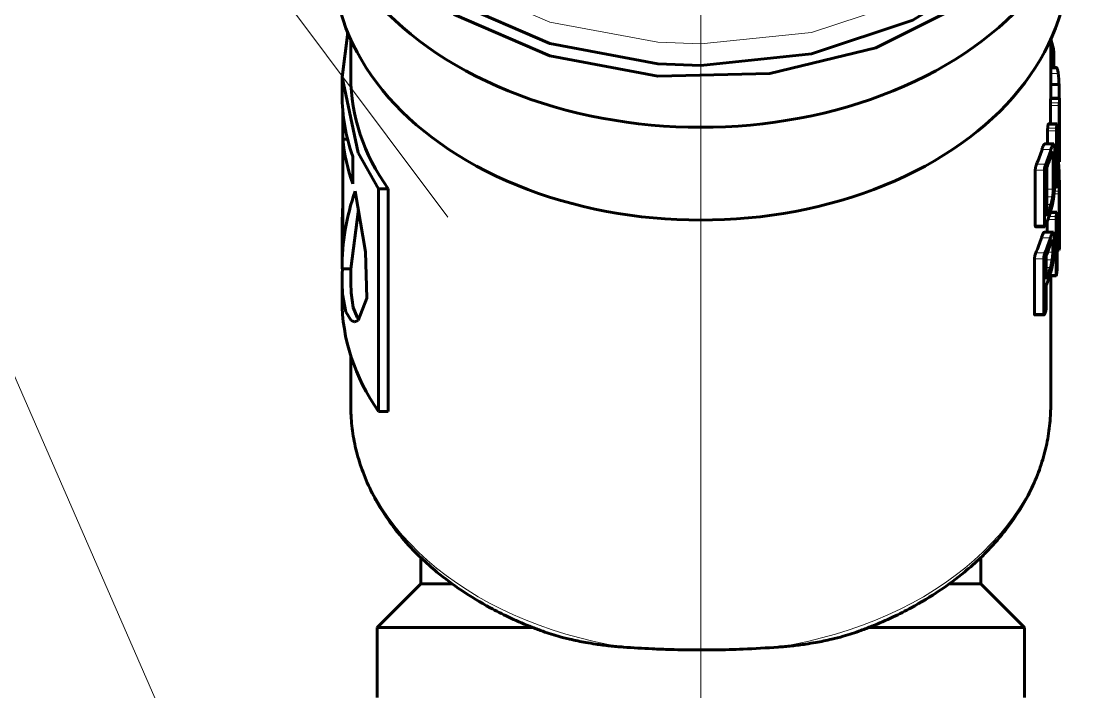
# Model space of a CAD drawing. Header units: millimetres. Extents: x -718 to 68664, y -49984 to -979.
# Drawn here: x 12881 to 13490, y -24046 to -23663 of the extents above; entities that cross this region are included whole.
import ezdxf

# ---------------------------------------------------------------- set-up
doc = ezdxf.new("R2010")
doc.units = ezdxf.units.MM
doc.linetypes.add('K5LT_BASIC', pattern=[0])
doc.linetypes.add('K5LT_THIN', pattern=[0])
doc.layers.add('Text', color=7, linetype='Continuous', lineweight=15)
doc.layers.add('ХВС (В1)_20', color=5, linetype='Continuous', lineweight=25)
doc.layers.add('Системный слой (1)', color=7, linetype='Continuous', true_color=0xc26c6c6c)

# ---------------------------------------------------------------- blocks, each defined once
blk = doc.blocks.new('U657')
at = {"layer": 'Системный слой (1)', "color": 150, "linetype": 'K5LT_BASIC', "lineweight": 60, "true_color": 0x0080ff}
for p, q in [((780.031, 160.318), (775.555, 159.388)), ((775.555, 159.388), (771.457, 156.675)), ((771.457, 156.675), (768.084, 152.409)), ((768.084, 152.409), (765.722, 146.95)), ((765.722, 146.95), (764.571, 140.762)), ((764.571, 140.762), (764.475, 138.318)), ((764.475, 138.318), (765.133, 131.987)), ((765.133, 131.987), (767.052, 126.192)), ((767.052, 126.192), (770.068, 121.423)), ((770.068, 121.423), (773.928, 118.083)), ((773.928, 118.083), (778.304, 116.455)), ((778.304, 116.455), (780.031, 116.318))]:
    blk.add_line(p, q, dxfattribs=at)
blk = doc.blocks.new('U662')
at = {"layer": 'Системный слой (1)', "color": 7, "linetype": 'K5LT_THIN', "lineweight": 18}
for p, q in [((781.263, 160.318), (776.786, 159.388)), ((776.786, 159.388), (772.688, 156.675)), ((772.688, 156.675), (769.316, 152.409)), ((769.316, 152.409), (766.954, 146.95)), ((766.954, 146.95), (765.803, 140.762)), ((765.803, 140.762), (765.706, 138.318)), ((765.706, 138.318), (766.364, 131.987)), ((766.364, 131.987), (768.283, 126.192)), ((768.283, 126.192), (771.299, 121.423)), ((771.299, 121.423), (775.159, 118.083)), ((775.159, 118.083), (779.535, 116.455)), ((779.535, 116.455), (781.263, 116.318))]:
    blk.add_line(p, q, dxfattribs=at)
blk = doc.blocks.new('U720')
at = {"layer": 'Системный слой (1)', "color": 150, "linetype": 'K5LT_BASIC', "lineweight": 60, "true_color": 0x0080ff}
for p, q in [((745.03, 158.318), (747.882, 158.318)), ((763.796, 158.318), (765.958, 158.318))]:
    blk.add_line(p, q, dxfattribs=at)
blk = doc.blocks.new('U721')
at = {"layer": 'Системный слой (1)', "color": 150, "linetype": 'K5LT_BASIC', "lineweight": 60, "true_color": 0x0080ff}
for p, q in [((745.03, 118.318), (752.456, 118.318)), ((762.596, 118.318), (765.958, 118.318))]:
    blk.add_line(p, q, dxfattribs=at)
blk = doc.blocks.new('U725')
at = {"layer": 'Системный слой (1)', "color": 150, "linetype": 'K5LT_BASIC', "lineweight": 60, "true_color": 0x0080ff}
for p, q in [((734.858, 154.318), (734.858, 152.532)), ((734.858, 124.104), (734.858, 122.318))]:
    blk.add_line(p, q, dxfattribs=at)
blk = doc.blocks.new('U726')
at = {"layer": 'Системный слой (1)', "color": 150, "linetype": 'K5LT_BASIC', "lineweight": 60, "true_color": 0x0080ff}
for p, q in [((779.324, 160.318), (774.848, 159.388)), ((779.678, 160.313), (779.324, 160.318)), ((774.848, 159.388), (770.75, 156.675)), ((770.75, 156.675), (767.377, 152.409)), ((767.377, 152.409), (765.015, 146.95)), ((765.015, 146.95), (763.864, 140.762)), ((763.864, 140.762), (764.021, 134.367)), ((764.021, 134.367), (765.472, 128.306)), ((765.472, 128.306), (768.096, 123.092)), ((768.096, 123.092), (771.669, 119.167)), ((771.669, 119.167), (775.89, 116.861)), ((775.89, 116.861), (779.324, 116.318)), ((779.324, 116.318), (779.678, 116.324))]:
    blk.add_line(p, q, dxfattribs=at)
blk = doc.blocks.new('U727')
at = {"layer": 'Системный слой (1)', "color": 150, "linetype": 'K5LT_BASIC', "lineweight": 60, "true_color": 0x0080ff}
for p, q in [((762.85, 117.829), (762.596, 117.826)), ((763.118, 117.835), (762.85, 117.829)), ((763.39, 117.844), (763.118, 117.835))]:
    blk.add_line(p, q, dxfattribs=at)
blk = doc.blocks.new('U728')
at = {"layer": 'Системный слой (1)', "color": 150, "linetype": 'K5LT_BASIC', "lineweight": 60, "true_color": 0x0080ff}
for p, q in [((759.675, 118.092), (759.85, 118.097)), ((759.85, 118.097), (759.958, 118.116)), ((759.958, 118.116), (759.992, 118.147)), ((759.992, 118.147), (759.992, 118.148))]:
    blk.add_line(p, q, dxfattribs=at)
blk = doc.blocks.new('U729')
at = {"layer": 'Системный слой (1)', "color": 150, "linetype": 'K5LT_BASIC', "lineweight": 60, "true_color": 0x0080ff}
for p, q in [((756.016, 117.955), (756.047, 117.958)), ((756.047, 117.958), (756.073, 117.961)), ((756.073, 117.961), (756.085, 117.965)), ((756.083, 117.967), (756.08, 117.968)), ((756.084, 117.966), (756.083, 117.967)), ((756.085, 117.965), (756.084, 117.966))]:
    blk.add_line(p, q, dxfattribs=at)
blk = doc.blocks.new('U730')
at = {"layer": 'Системный слой (1)', "color": 150, "linetype": 'K5LT_BASIC', "lineweight": 60, "true_color": 0x0080ff}
for p, q in [((757.473, 117.821), (757.51, 117.821)), ((757.51, 117.821), (757.535, 117.821)), ((757.535, 117.821), (757.544, 117.821)), ((757.544, 117.821), (757.542, 117.822))]:
    blk.add_line(p, q, dxfattribs=at)
blk = doc.blocks.new('U731')
at = {"layer": 'Системный слой (1)', "color": 150, "linetype": 'K5LT_BASIC', "lineweight": 60, "true_color": 0x0080ff}
for p, q in [((759.333, 118.178), (759.431, 118.181)), ((759.431, 118.181), (759.491, 118.193)), ((759.491, 118.193), (759.509, 118.213)), ((759.509, 118.213), (759.509, 118.213))]:
    blk.add_line(p, q, dxfattribs=at)
blk = doc.blocks.new('U732')
at = {"layer": 'Системный слой (1)', "color": 150, "linetype": 'K5LT_BASIC', "lineweight": 60, "true_color": 0x0080ff}
for p, q in [((750.224, 118.71), (750.215, 118.699)), ((750.251, 118.717), (750.224, 118.71)), ((750.292, 118.719), (750.251, 118.717))]:
    blk.add_line(p, q, dxfattribs=at)
blk.add_arc((750.228, 118.699), 0.0139, 181.42736, 206.19226, dxfattribs=at)
blk = doc.blocks.new('U733')
at = {"layer": 'Системный слой (1)', "color": 150, "linetype": 'K5LT_BASIC', "lineweight": 60, "true_color": 0x0080ff}
for p, q in [((755.267, 118.672), (755.255, 118.661)), ((755.255, 118.661), (755.267, 118.645)), ((755.298, 118.677), (755.267, 118.672)), ((755.267, 118.645), (755.299, 118.626)), ((755.341, 118.679), (755.298, 118.677)), ((755.299, 118.626), (755.341, 118.608))]:
    blk.add_line(p, q, dxfattribs=at)
blk = doc.blocks.new('U734')
at = {"layer": 'Системный слой (1)', "color": 150, "linetype": 'K5LT_BASIC', "lineweight": 60, "true_color": 0x0080ff}
for p, q in [((757.518, 117.993), (757.509, 117.989)), ((757.509, 117.989), (757.509, 117.988)), ((757.509, 117.988), (757.509, 117.987)), ((757.509, 117.987), (757.51, 117.986)), ((757.545, 117.996), (757.518, 117.993)), ((757.586, 117.997), (757.545, 117.996))]:
    blk.add_line(p, q, dxfattribs=at)
blk = doc.blocks.new('U735')
at = {"layer": 'Системный слой (1)', "color": 150, "linetype": 'K5LT_BASIC', "lineweight": 60, "true_color": 0x0080ff}
for p, q in [((754.871, 118.127), (754.914, 118.137)), ((754.914, 118.137), (754.94, 118.151)), ((754.94, 118.151), (754.949, 118.167)), ((754.949, 118.167), (754.948, 118.171))]:
    blk.add_line(p, q, dxfattribs=at)
blk = doc.blocks.new('U736')
at = {"layer": 'Системный слой (1)', "color": 150, "linetype": 'K5LT_BASIC', "lineweight": 60, "true_color": 0x0080ff}
for p, q in [((757.798, 117.825), (757.544, 117.823)), ((758.066, 117.83), (757.798, 117.825)), ((758.337, 117.838), (758.066, 117.83))]:
    blk.add_line(p, q, dxfattribs=at)
blk = doc.blocks.new('U737')
at = {"layer": 'Системный слой (1)', "color": 150, "linetype": 'K5LT_BASIC', "lineweight": 60, "true_color": 0x0080ff}
for p, q in [((762.525, 117.819), (762.562, 117.819)), ((762.562, 117.819), (762.587, 117.819)), ((762.587, 117.819), (762.596, 117.82)), ((762.596, 117.82), (762.595, 117.82))]:
    blk.add_line(p, q, dxfattribs=at)
blk = doc.blocks.new('U738')
at = {"layer": 'Системный слой (1)', "color": 150, "linetype": 'K5LT_BASIC', "lineweight": 60, "true_color": 0x0080ff}
for p, q in [((764.361, 118.01), (764.358, 118.003)), ((764.351, 117.996), (764.339, 117.989)), ((764.358, 118.003), (764.351, 117.996))]:
    blk.add_line(p, q, dxfattribs=at)
blk = doc.blocks.new('U739')
at = {"layer": 'Системный слой (1)', "color": 150, "linetype": 'K5LT_BASIC', "lineweight": 60, "true_color": 0x0080ff}
for p, q in [((752.466, 118.011), (752.456, 118.006)), ((752.493, 118.014), (752.466, 118.011)), ((752.534, 118.015), (752.493, 118.014)), ((752.456, 118.006), (752.457, 118.005)), ((752.457, 118.005), (752.457, 118.004)), ((752.457, 118.004), (752.458, 118.003))]:
    blk.add_line(p, q, dxfattribs=at)
blk = doc.blocks.new('U740')
at = {"layer": 'Системный слой (1)', "color": 150, "linetype": 'K5LT_BASIC', "lineweight": 60, "true_color": 0x0080ff}
for p, q in [((761.068, 117.94), (761.1, 117.943)), ((761.1, 117.943), (761.125, 117.945)), ((761.125, 117.945), (761.137, 117.95)), ((761.135, 117.951), (761.132, 117.953)), ((761.137, 117.95), (761.135, 117.951)), ((761.137, 117.95), (761.137, 117.95))]:
    blk.add_line(p, q, dxfattribs=at)
blk = doc.blocks.new('U741')
at = {"layer": 'Системный слой (1)', "color": 150, "linetype": 'K5LT_BASIC', "lineweight": 60, "true_color": 0x0080ff}
for p, q in [((751.064, 158.818), (752.055, 158.818)), ((752.851, 158.818), (755.568, 158.818)), ((762.806, 158.818), (763.796, 158.818))]:
    blk.add_line(p, q, dxfattribs=at)
blk = doc.blocks.new('U742')
at = {"layer": 'Системный слой (1)', "color": 150, "linetype": 'K5LT_BASIC', "lineweight": 60, "true_color": 0x0080ff}
for p, q in [((750.643, 158.177), (750.095, 157.959)), ((751.472, 158.299), (750.643, 158.177)), ((752.055, 158.318), (751.472, 158.299)), ((750.095, 157.959), (749.949, 157.843))]:
    blk.add_line(p, q, dxfattribs=at)
blk = doc.blocks.new('U743')
at = {"layer": 'Системный слой (1)', "color": 150, "linetype": 'K5LT_BASIC', "lineweight": 60, "true_color": 0x0080ff}
for p, q in [((755.568, 158.818), (754.576, 158.77)), ((756.56, 158.77), (755.568, 158.818))]:
    blk.add_line(p, q, dxfattribs=at)
blk = doc.blocks.new('U744')
at = {"layer": 'Системный слой (1)', "color": 150, "linetype": 'K5LT_BASIC', "lineweight": 60, "true_color": 0x0080ff}
for p, q in [((763.796, 158.818), (759.479, 157.888)), ((766.365, 158.494), (763.796, 158.818)), ((759.479, 157.888), (757.43, 156.736))]:
    blk.add_line(p, q, dxfattribs=at)
blk = doc.blocks.new('U745')
at = {"layer": 'Системный слой (1)', "color": 150, "linetype": 'K5LT_BASIC', "lineweight": 60, "true_color": 0x0080ff}
for p, q in [((751.396, 158.794), (750.402, 158.609)), ((752.055, 158.818), (751.396, 158.794)), ((752.31, 158.815), (752.055, 158.818)), ((752.575, 158.806), (752.31, 158.815)), ((752.851, 158.791), (752.575, 158.806)), ((749.892, 158.288), (749.828, 158.101)), ((750.402, 158.609), (749.892, 158.288)), ((749.828, 158.101), (749.903, 157.897)), ((749.903, 157.897), (751.175, 157.406)), ((753.814, 157.48), (757.284, 158.073)), ((751.175, 157.406), (753.814, 157.48))]:
    blk.add_line(p, q, dxfattribs=at)

msp = doc.modelspace()

# ---------------------------------------------------------------- linework, layer by layer
at = {"layer": 'Text'}
msp.add_line((13269.59, -22177.69), (13269.59, -25764.92), dxfattribs=at)
for points in [[(13125.12, -23774.83), (12639, -23126.01)], [(13125.34, -24433.89), (12751.49, -23577.21)]]:
    msp.add_lwpolyline(points, dxfattribs=at)
at = {"layer": 'ХВС (В1)_20', "lineweight": 60}
for p, q in [((13470.86, -23677.36), (13469.65, -23673.25)), ((13471.31, -23689.35), (13471.31, -23680.77)), ((13469.59, -23689.35), (13472.67, -23689.35)), ((13469.59, -23689.57), (13472.98, -23689.57)), ((13469.59, -23699.06), (13474.33, -23699.06)), ((13469.57, -23707), (13469.57, -23707.01)), ((13469.57, -23707), (13474.57, -23707)), ((13474.58, -23739.14), (13474.58, -23707.71)), ((13065.07, -23730.42), (13065.07, -23714.82)), ((13469.48, -23721.59), (13469.48, -23711.13)), ((13474.48, -23736.57), (13474.48, -23711.13)), ((13468.24, -23721.59), (13473.27, -23721.59)), ((13467.75, -23733.04), (13467.75, -23725.67)), ((13472.8, -23757.1), (13472.8, -23725.67)), ((13473.38, -23753.67), (13473.38, -23728.23)), ((13065.07, -23787.2), (13065.07, -23730.42)), ((13067.79, -23730.42), (13065.07, -23730.42)), ((13466.22, -23733.04), (13466.2, -23733.04)), ((13466.22, -23733.04), (13471.3, -23733.04)), ((13070.78, -23755.86), (13070.78, -23740.27)), ((13470.64, -23737.87), (13470.64, -23737.87)), ((13470.99, -23758.97), (13470.99, -23739.63)), ((13471.85, -23755.54), (13471.85, -23736.2)), ((13467.37, -23774.43), (13467.37, -23746.41)), ((13473.38, -23743.16), (13474.49, -23743.16)), ((13473.38, -23743.25), (13474.52, -23743.25)), ((13473.98, -23743.25), (13474, -23743.45)), ((13460.76, -23779.55), (13460.76, -23748.12)), ((13465.98, -23779.55), (13465.98, -23748.12)), ((13473.38, -23749.58), (13474.39, -23749.58)), ((13085.41, -23885.97), (13085.41, -23758.66)), ((13090.99, -23758.66), (13085.41, -23758.66)), ((13090.99, -23885.97), (13090.99, -23758.66)), ((13471.79, -23757.87), (13472.88, -23757.87)), ((13473.01, -23757.52), (13474.55, -23757.52)), ((13474.56, -23789.66), (13474.56, -23758.23)), ((13474.44, -23787.09), (13474.44, -23761.65)), ((13069.59, -23804.44), (13074.02, -23770.53)), ((13467.57, -23783.47), (13467.57, -23777.31)), ((13469.4, -23772.11), (13473.12, -23772.11)), ((13469.43, -23772.11), (13469.43, -23772)), ((13472.62, -23807.62), (13472.62, -23776.19)), ((13460.94, -23780.41), (13466.16, -23780.41)), ((13466.01, -23783.47), (13465.97, -23783.47)), ((13465.97, -23783.47), (13471.06, -23783.47)), ((13466.01, -23783.47), (13471.1, -23783.47)), ((13473.23, -23804.2), (13473.23, -23778.76)), ((13470.37, -23788.39), (13470.37, -23788.39)), ((13471.63, -23791.57), (13471.63, -23785.94)), ((13470.74, -23795), (13470.74, -23790.13)), ((13473.23, -23793.68), (13474.45, -23793.68)), ((13473.23, -23793.78), (13474.48, -23793.78)), ((13460.35, -23830.04), (13460.35, -23798.65)), ((13465.58, -23830.04), (13465.58, -23798.65)), ((13467, -23810.42), (13467, -23796.93)), ((13069.59, -23804.44), (13064.59, -23804.44)), ((13069.59, -23812.41), (13069.59, -23804.44)), ((13467, -23826.62), (13467, -23813.83)), ((13468.99, -23808.39), (13472.71, -23808.39)), ((13460.55, -23830.81), (13465.78, -23830.81)), ((13090.99, -23885.97), (13085.41, -23885.97)), ((13109.59, -23984.38), (13109.59, -23969.46)), ((13429.59, -23984.38), (13429.59, -23969.46)), ((13109.59, -23984.38), (13084.59, -24009.38)), ((13429.59, -23984.38), (13454.59, -24009.38)), ((13084.59, -24009.38), (13084.59, -24049.38)), ((13084.59, -24009.38), (13173.58, -24009.38)), ((13365.59, -24009.38), (13454.59, -24009.38)), ((13454.59, -24009.38), (13454.59, -24049.38))]:
    msp.add_line(p, q, dxfattribs=at)
at = {"layer": 'ХВС (В1)_20', "lineweight": 18}
for p, q in [((13469.59, -23677.36), (13470.86, -23677.36)), ((13469.59, -23680.77), (13471.31, -23680.77)), ((13469.59, -23692.92), (13473.89, -23692.92)), ((13469.5, -23709.5), (13474.5, -23709.5)), ((13469.54, -23707.72), (13474.55, -23707.72)), ((13469.57, -23707.01), (13474.57, -23707.01)), ((13469.48, -23711.13), (13474.48, -23711.13)), ((13468.07, -23722.26), (13473.1, -23722.26)), ((13468.21, -23721.63), (13473.24, -23721.63)), ((13467.75, -23725.67), (13472.8, -23725.67)), ((13467.85, -23724.04), (13472.89, -23724.04)), ((13466.2, -23733.04), (13471.29, -23733.04)), ((13464.6, -23736.25), (13469.73, -23736.25)), ((13469.73, -23739.63), (13470.99, -23739.63)), ((13461.49, -23744.71), (13466.69, -23744.71)), ((13473.38, -23743.45), (13474, -23743.45)), ((13460.76, -23748.12), (13465.98, -23748.12)), ((13467.37, -23758.97), (13470.99, -23758.97)), ((13471.77, -23758.25), (13474.52, -23758.25)), ((13471.82, -23757.1), (13472.8, -23757.1)), ((13473.01, -23757.53), (13474.55, -23757.53)), ((13467.37, -23763.39), (13470.63, -23763.39)), ((13471.49, -23761.65), (13474.44, -23761.65)), ((13471.64, -23760.02), (13474.46, -23760.02)), ((13467.37, -23767.68), (13469.73, -23767.68)), ((13467.99, -23776.19), (13472.62, -23776.19)), ((13468.57, -23774.56), (13472.71, -23774.56)), ((13469.18, -23772.78), (13472.94, -23772.78)), ((13469.38, -23772.16), (13473.09, -23772.16)), ((13460.76, -23779.55), (13465.98, -23779.55)), ((13464.3, -23786.75), (13469.44, -23786.75)), ((13470.37, -23788.39), (13470.37, -23788.39)), ((13461.09, -23795.23), (13466.31, -23795.23)), ((13467.75, -23795), (13470.74, -23795)), ((13469.44, -23790.13), (13470.74, -23790.13)), ((13460.35, -23798.65), (13465.58, -23798.65)), ((13467, -23799.37), (13470.37, -23799.37)), ((13467, -23803.67), (13469.43, -23803.67)), ((13469.25, -23807.62), (13472.62, -23807.62)), ((13460.35, -23830.04), (13465.58, -23830.04))]:
    msp.add_line(p, q, dxfattribs=at)
at = {"layer": 'ХВС (В1)_20', "lineweight": 60}
for centre, major_axis, ratio, start_param, end_param in [((13269.59, -23568), (-220, 0), 0.707107, 0, 3.141593), ((13269.59, -23628.1), (-210, 0), 0.707107, 0, 3.141593), ((13269.59, -23695), (-200, 0), 0.707107, 0, 0.466903), ((13269.59, -23704.9), (-205, 0), 0.707107, 0, 0.246457), ((13269.59, -23742.38), (-205, 0), 0.900046, 3.17309, 3.250764), ((13269.59, -23748.94), (-205, 0), 0.933996, 3.171815, 3.249961), ((13269.59, -23720.5), (-205, 0), 0.707107, 0.068483, 0.246457), ((13269.59, -23704.87), (200, 0), 0.707107, -0.285564, -0.223719), ((13269.59, -23704.87), (205, 0), 0.707107, -0.278411, -0.218173), ((13269.59, -23708.28), (205, 0), 0.707107, -0.266166, -0.218165), ((13269.59, -23743.81), (-205, 0), 0.105763, 3.16735, 3.171815), ((13269.59, -23740.41), (205, 0), 0.537547, -0.025757, -0.020273), ((13269.59, -23804.44), (-205, 0), 0.809289, 6.012699, 6.283185), ((13269.59, -23739.71), (205, 0), 0.707107, -0.278411, -0.218173), ((13269.59, -23736.31), (205, 0), 0.707107, -0.266166, -0.218165), ((13269.59, -23794.09), (-205, 0), 0.900046, 3.179547, 3.257259), ((13269.59, -23800.7), (-205, 0), 0.933996, 3.178271, 3.256455), ((13269.59, -23754.46), (200, 0), 0.707107, -0.292439, -0.230306), ((13269.59, -23754.46), (205, 0), 0.707107, -0.285104, -0.224591), ((13269.59, -23847.56), (0, 366.35), 0.559575, -1.399857, -1.397121), ((13269.59, -23917.89), (0, 779.79), 0.262891, -1.400774, -1.399857), ((13269.59, -23757.87), (205, 0), 0.707107, -0.272861, -0.224779), ((13269.59, -23794.47), (-205, 0), 0.105763, 3.173806, 3.178271), ((13269.59, -23790.23), (205, 0), 0.537547, -0.032213, -0.026728), ((13269.59, -23771.36), (205, 0), 0.707107, -0.272861, -0.224779), ((13269.59, -23774.76), (205, 0), 0.707107, -0.272861, -0.224802), ((13269.59, -23822.31), (-205, 0), 0.707107, 0, 0.454646)]:
    msp.add_ellipse(centre, major_axis=major_axis, ratio=ratio, start_param=start_param, end_param=end_param, dxfattribs=at)
at = {"layer": 'ХВС (В1)_20', "lineweight": 18}
for major_axis, start_param, end_param in [((-200, 0), 0, 1.348049), ((200, 0), 4.935137, 6.283185)]:
    msp.add_ellipse((13269.59, -23882.66), major_axis=major_axis, ratio=0.707107, start_param=start_param, end_param=end_param, dxfattribs=at)
at = {"layer": 'ХВС (В1)_20', "lineweight": 60}
for points, knots in [([(13470.86, -23677.36), (13470.91, -23677.55), (13471, -23677.89), (13471.09, -23678.37), (13471.16, -23678.74), (13471.2, -23679.08), (13471.24, -23679.4), (13471.27, -23679.68), (13471.29, -23679.94), (13471.31, -23680.32), (13471.31, -23680.59), (13471.31, -23680.77)], [0, 0, 0, 0, 2.543696, 4.054479, 5.009695, 6.092528, 7.153958, 7.937966, 8.814073, 9.704177, 12, 12, 12, 12]), ([(13472.98, -23689.57), (13473.01, -23689.57), (13473.13, -23689.61), (13473.31, -23689.89), (13473.49, -23690.49), (13473.64, -23691.14), (13473.77, -23691.96), (13473.86, -23692.63), (13473.89, -23692.92)], [0, 0, 0, 0, 1.064452, 3.750026, 4.989202, 6.252938, 7.887654, 9, 9, 9, 9]), ([(13473.89, -23692.92), (13473.92, -23693.13), (13473.96, -23693.53), (13474.03, -23694.27), (13474.1, -23695.06), (13474.2, -23696.36), (13474.27, -23697.67), (13474.32, -23698.75), (13474.33, -23699.06)], [0, 0, 0, 0, 1.102826, 2.116591, 3.676838, 4.773256, 7.796527, 9, 9, 9, 9]), ([(13469.5, -23709.5), (13469.5, -23709.64), (13469.5, -23709.85), (13469.49, -23710.15), (13469.48, -23710.59), (13469.48, -23710.92), (13469.48, -23711.13)], [0, 0, 0, 0, 1.645394, 2.474411, 3.595864, 7, 7, 7, 7]), ([(13469.54, -23707.72), (13469.54, -23707.81), (13469.54, -23707.98), (13469.53, -23708.27), (13469.52, -23708.56), (13469.51, -23708.98), (13469.51, -23709.29), (13469.5, -23709.5)], [0, 0, 0, 0, 1.568169, 2.751651, 4.144738, 5.451486, 8, 8, 8, 8]), ([(13469.57, -23707.01), (13469.57, -23707.03), (13469.57, -23707.09), (13469.56, -23707.22), (13469.55, -23707.39), (13469.55, -23707.57), (13469.54, -23707.72)], [0, 0, 0, 0, 2.391246, 3.48986, 4.458949, 7, 7, 7, 7]), ([(13474.5, -23709.5), (13474.5, -23709.64), (13474.5, -23709.85), (13474.49, -23710.15), (13474.49, -23710.59), (13474.48, -23710.92), (13474.48, -23711.13)], [0, 0, 0, 0, 1.64535, 2.474343, 3.595792, 7, 7, 7, 7]), ([(13474.55, -23707.72), (13474.54, -23707.8), (13474.54, -23708.01), (13474.53, -23708.33), (13474.52, -23708.67), (13474.51, -23709.05), (13474.51, -23709.33), (13474.5, -23709.5)], [0, 0, 0, 0, 1.425278, 3.307039, 4.630418, 5.84582, 8, 8, 8, 8]), ([(13474.57, -23707.01), (13474.57, -23707.03), (13474.57, -23707.08), (13474.56, -23707.21), (13474.56, -23707.38), (13474.55, -23707.56), (13474.55, -23707.72)], [0, 0, 0, 0, 2.348558, 3.404516, 4.330799, 7, 7, 7, 7]), ([(13468.07, -23722.26), (13468.05, -23722.35), (13468.02, -23722.57), (13467.96, -23722.98), (13467.9, -23723.48), (13467.86, -23723.86), (13467.85, -23724.04)], [0, 0, 0, 0, 1.420944, 3.024451, 5.065312, 7, 7, 7, 7]), ([(13468.21, -23721.63), (13468.18, -23721.73), (13468.13, -23721.91), (13468.08, -23722.17), (13468.07, -23722.26)], [0, 0, 0, 0, 3.469355, 5, 5, 5, 5]), ([(13473.1, -23722.26), (13473.09, -23722.34), (13473.06, -23722.55), (13473.01, -23722.87), (13472.97, -23723.19), (13472.93, -23723.57), (13472.91, -23723.85), (13472.89, -23724.04)], [0, 0, 0, 0, 1.510523, 3.286535, 4.542808, 5.730612, 8, 8, 8, 8]), ([(13473.24, -23721.63), (13473.22, -23721.71), (13473.18, -23721.88), (13473.13, -23722.12), (13473.1, -23722.26)], [0, 0, 0, 0, 2.71056, 5, 5, 5, 5]), ([(13467.85, -23724.04), (13467.83, -23724.18), (13467.81, -23724.46), (13467.78, -23724.89), (13467.76, -23725.31), (13467.75, -23725.55), (13467.75, -23725.67)], [0, 0, 0, 0, 1.665066, 3.365567, 5.145554, 7, 7, 7, 7]), ([(13472.89, -23724.04), (13472.88, -23724.18), (13472.85, -23724.46), (13472.82, -23724.89), (13472.8, -23725.31), (13472.8, -23725.55), (13472.8, -23725.67)], [0, 0, 0, 0, 1.664852, 3.365117, 5.145171, 7, 7, 7, 7]), ([(13466.2, -23733.04), (13466.13, -23733.04), (13466.01, -23733.1), (13465.84, -23733.29), (13465.7, -23733.49), (13465.54, -23733.78), (13465.35, -23734.18), (13465.1, -23734.79), (13464.85, -23735.49), (13464.67, -23736.04), (13464.6, -23736.25)], [0, 0, 0, 0, 2.082279, 3.092152, 4.117345, 5.176457, 6.57186, 7.883338, 9.84757, 11, 11, 11, 11]), ([(13471.29, -23733.04), (13471.23, -23733.04), (13471.1, -23733.1), (13470.91, -23733.31), (13470.74, -23733.59), (13470.59, -23733.89), (13470.33, -23734.47), (13470.04, -23735.27), (13469.79, -23736.05), (13469.73, -23736.25)], [0, 0, 0, 0, 1.64083, 3.064282, 4.256613, 5.124851, 6.001187, 9.01839, 10, 10, 10, 10]), ([(13470.64, -23737.87), (13470.6, -23737.87), (13470.53, -23737.89), (13470.42, -23738.01), (13470.32, -23738.15), (13470.22, -23738.32), (13470.1, -23738.59), (13469.93, -23739.01), (13469.8, -23739.43), (13469.73, -23739.65)], [0, 0, 0, 0, 1.620683, 3.025047, 4.189607, 5.026075, 6.060009, 8.045465, 10, 10, 10, 10]), ([(13474.54, -23742.65), (13474.55, -23742.55), (13474.55, -23742.35), (13474.56, -23741.78), (13474.57, -23741.27), (13474.57, -23740.86)], [0, 0, 0, 0, 1.282526, 2.352049, 6, 6, 6, 6]), ([(13474.57, -23740.86), (13474.57, -23740.69), (13474.57, -23740.43), (13474.58, -23740.08), (13474.58, -23739.83), (13474.58, -23739.6), (13474.58, -23739.36), (13474.58, -23739.22), (13474.58, -23739.14)], [0, 0, 0, 0, 2.566828, 3.771722, 5.150837, 6.366147, 7.417395, 9, 9, 9, 9]), ([(13461.49, -23744.71), (13461.43, -23744.85), (13461.31, -23745.15), (13461.16, -23745.59), (13461.04, -23746), (13460.96, -23746.32), (13460.9, -23746.6), (13460.86, -23746.85), (13460.83, -23747.08), (13460.8, -23747.34), (13460.77, -23747.6), (13460.76, -23747.86), (13460.76, -23748.03), (13460.76, -23748.12)], [0, 0, 0, 0, 2.163288, 4.33835, 5.589383, 6.856485, 7.836821, 8.664021, 9.467708, 10.455216, 11.614508, 12.647784, 14, 14, 14, 14]), ([(13466.69, -23744.71), (13466.61, -23744.91), (13466.49, -23745.22), (13466.36, -23745.63), (13466.29, -23745.88), (13466.23, -23746.12), (13466.15, -23746.46), (13466.08, -23746.86), (13466.01, -23747.4), (13465.98, -23747.81), (13465.98, -23748.07), (13465.98, -23748.12)], [0, 0, 0, 0, 2.659363, 3.768749, 4.33254, 5.108797, 6.140093, 7.442054, 8.808615, 11.339661, 12, 12, 12, 12]), ([(13474, -23743.45), (13474.02, -23743.65), (13474.06, -23744.06), (13474.13, -23744.8), (13474.19, -23745.59), (13474.27, -23746.88), (13474.34, -23748.19), (13474.38, -23749.27), (13474.39, -23749.58)], [0, 0, 0, 0, 1.103215, 2.117334, 3.678106, 4.774684, 7.797109, 9, 9, 9, 9]), ([(13470.63, -23763.39), (13470.69, -23762.98), (13470.78, -23762.29), (13470.88, -23761.32), (13470.94, -23760.59), (13470.97, -23759.95), (13470.99, -23759.44), (13470.99, -23759.12), (13470.99, -23758.97)], [0, 0, 0, 0, 2.254477, 3.777838, 5.478674, 6.6135, 7.878521, 9, 9, 9, 9]), ([(13471.3, -23763.29), (13471.4, -23762.51), (13471.52, -23761.44), (13471.64, -23760.13), (13471.71, -23759.23), (13471.77, -23758.31), (13471.81, -23757.42), (13471.84, -23756.49), (13471.85, -23755.89), (13471.85, -23755.54)], [0, 0, 0, 0, 2.746743, 3.712532, 4.724647, 6.024639, 7.220936, 8.314093, 10, 10, 10, 10]), ([(13472.91, -23757.86), (13472.93, -23757.79), (13472.96, -23757.7), (13473, -23757.56), (13473.03, -23757.45), (13473.05, -23757.35), (13473.08, -23757.24), (13473.1, -23757.16), (13473.1, -23757.1)], [0, 0, 0, 0, 2.944921, 4.268306, 5.644742, 6.794748, 7.717855, 9, 9, 9, 9]), ([(13473.1, -23757.1), (13473.13, -23756.96), (13473.16, -23756.73), (13473.24, -23756.17), (13473.28, -23755.73), (13473.31, -23755.4)], [0, 0, 0, 0, 1.844905, 2.830596, 6, 6, 6, 6]), ([(13473.31, -23755.4), (13473.32, -23755.26), (13473.34, -23755.05), (13473.35, -23754.75), (13473.36, -23754.51), (13473.37, -23754.25), (13473.38, -23753.96), (13473.38, -23753.78), (13473.38, -23753.67)], [0, 0, 0, 0, 1.946392, 2.923351, 4.168485, 5.564325, 6.980058, 9, 9, 9, 9]), ([(13474.52, -23758.25), (13474.51, -23758.33), (13474.5, -23758.53), (13474.49, -23758.86), (13474.48, -23759.2), (13474.47, -23759.57), (13474.47, -23759.85), (13474.46, -23760.02)], [0, 0, 0, 0, 1.425297, 3.306976, 4.630196, 5.845429, 8, 8, 8, 8]), ([(13474.55, -23757.53), (13474.55, -23757.55), (13474.54, -23757.61), (13474.54, -23757.73), (13474.53, -23757.9), (13474.52, -23758.08), (13474.52, -23758.25)], [0, 0, 0, 0, 2.348432, 3.404334, 4.330581, 7, 7, 7, 7]), ([(13469.73, -23771.09), (13469.86, -23770.67), (13470.1, -23769.81), (13470.46, -23768.32), (13470.73, -23766.97), (13471.02, -23765.27), (13471.19, -23764.14), (13471.3, -23763.29)], [0, 0, 0, 0, 1.65335, 3.135278, 4.897556, 5.672289, 8, 8, 8, 8]), ([(13469.73, -23767.68), (13469.81, -23767.4), (13469.98, -23766.83), (13470.2, -23765.87), (13470.43, -23764.73), (13470.56, -23763.89), (13470.63, -23763.39)], [0, 0, 0, 0, 1.716939, 3.321398, 4.808749, 7, 7, 7, 7]), ([(13474.46, -23760.02), (13474.46, -23760.16), (13474.45, -23760.37), (13474.45, -23760.67), (13474.44, -23761.11), (13474.44, -23761.45), (13474.44, -23761.65)], [0, 0, 0, 0, 1.645434, 2.474482, 3.595846, 7, 7, 7, 7]), ([(13472.71, -23774.56), (13472.7, -23774.7), (13472.68, -23774.99), (13472.65, -23775.41), (13472.62, -23775.83), (13472.62, -23776.08), (13472.62, -23776.19)], [0, 0, 0, 0, 1.665219, 3.365895, 5.145836, 7, 7, 7, 7]), ([(13472.94, -23772.78), (13472.93, -23772.87), (13472.89, -23773.07), (13472.84, -23773.39), (13472.8, -23773.71), (13472.76, -23774.09), (13472.73, -23774.37), (13472.71, -23774.56)], [0, 0, 0, 0, 1.510772, 3.286533, 4.542021, 5.728926, 8, 8, 8, 8]), ([(13473.09, -23772.16), (13473.06, -23772.23), (13473.02, -23772.4), (13472.96, -23772.65), (13472.94, -23772.78)], [0, 0, 0, 0, 2.709428, 5, 5, 5, 5]), ([(13460.76, -23779.55), (13460.76, -23779.71), (13460.76, -23779.94), (13460.8, -23780.17), (13460.83, -23780.29), (13460.87, -23780.38), (13460.91, -23780.41), (13460.94, -23780.41)], [0, 0, 0, 0, 2.816795, 4.202927, 5.38089, 6.26643, 8, 8, 8, 8]), ([(13465.97, -23783.47), (13465.9, -23783.48), (13465.75, -23783.56), (13465.5, -23783.85), (13465.23, -23784.33), (13464.9, -23785.06), (13464.58, -23785.92), (13464.36, -23786.56), (13464.3, -23786.75)], [0, 0, 0, 0, 1.580778, 3.136463, 4.478865, 6.061056, 8.194579, 9, 9, 9, 9]), ([(13471.06, -23783.47), (13470.98, -23783.48), (13470.85, -23783.56), (13470.62, -23783.84), (13470.41, -23784.21), (13470.1, -23784.86), (13469.78, -23785.71), (13469.52, -23786.47), (13469.44, -23786.75)], [0, 0, 0, 0, 1.743774, 2.907759, 4.246476, 5.450608, 7.786219, 9, 9, 9, 9]), ([(13470.37, -23788.39), (13470.33, -23788.39), (13470.26, -23788.42), (13470.14, -23788.53), (13470.04, -23788.68), (13469.94, -23788.85), (13469.82, -23789.11), (13469.64, -23789.54), (13469.5, -23789.95), (13469.43, -23790.18)], [0, 0, 0, 0, 1.617462, 3.018904, 4.180863, 5.015488, 6.047455, 8.033879, 10, 10, 10, 10]), ([(13470.74, -23790.13), (13470.74, -23789.95), (13470.73, -23789.56), (13470.7, -23789.14), (13470.66, -23788.85), (13470.61, -23788.65), (13470.52, -23788.45), (13470.43, -23788.39), (13470.37, -23788.39)], [0, 0, 0, 0, 1.453022, 3.292223, 4.309773, 5.204408, 6.641948, 9, 9, 9, 9]), ([(13474.55, -23791.38), (13474.55, -23791.21), (13474.56, -23790.95), (13474.56, -23790.61), (13474.56, -23790.36), (13474.56, -23790.12), (13474.56, -23789.89), (13474.56, -23789.74), (13474.56, -23789.66)], [0, 0, 0, 0, 2.566713, 3.771554, 5.150611, 6.365895, 7.417145, 9, 9, 9, 9]), ([(13461.09, -23795.23), (13461.03, -23795.37), (13460.91, -23795.67), (13460.76, -23796.11), (13460.64, -23796.52), (13460.56, -23796.84), (13460.5, -23797.12), (13460.45, -23797.37), (13460.42, -23797.6), (13460.39, -23797.86), (13460.36, -23798.11), (13460.35, -23798.38), (13460.35, -23798.55), (13460.35, -23798.65)], [0, 0, 0, 0, 2.169613, 4.345089, 5.594122, 6.85841, 7.837024, 8.661792, 9.461993, 10.443944, 11.599816, 12.633876, 14, 14, 14, 14]), ([(13466.31, -23795.23), (13466.23, -23795.43), (13466.11, -23795.74), (13465.97, -23796.15), (13465.9, -23796.4), (13465.83, -23796.65), (13465.76, -23796.98), (13465.69, -23797.32), (13465.65, -23797.63), (13465.62, -23797.88), (13465.59, -23798.24), (13465.58, -23798.49), (13465.58, -23798.65)], [0, 0, 0, 0, 2.882471, 4.084609, 4.695275, 5.535812, 6.665178, 8.080251, 8.916797, 9.839455, 10.80215, 13, 13, 13, 13]), ([(13470.37, -23799.37), (13470.43, -23798.96), (13470.51, -23798.39), (13470.58, -23797.68), (13470.63, -23797.2), (13470.67, -23796.69), (13470.71, -23796.19), (13470.73, -23795.61), (13470.74, -23795.23), (13470.74, -23795)], [0, 0, 0, 0, 2.596189, 3.512552, 4.47639, 5.721327, 6.895139, 7.998274, 10, 10, 10, 10]), ([(13471.05, -23799.29), (13471.16, -23798.52), (13471.28, -23797.47), (13471.4, -23796.17), (13471.48, -23795.28), (13471.54, -23794.37), (13471.59, -23793.48), (13471.62, -23792.53), (13471.63, -23791.92), (13471.63, -23791.57)], [0, 0, 0, 0, 2.715538, 3.672475, 4.677406, 5.972332, 7.168914, 8.267676, 10, 10, 10, 10]), ([(13474.51, -23793.17), (13474.52, -23793.07), (13474.52, -23792.87), (13474.54, -23792.31), (13474.55, -23791.79), (13474.55, -23791.38)], [0, 0, 0, 0, 1.282583, 2.352193, 6, 6, 6, 6]), ([(13469.43, -23807.07), (13469.58, -23806.61), (13469.83, -23805.74), (13470.15, -23804.46), (13470.46, -23803.01), (13470.77, -23801.32), (13470.97, -23799.92), (13471.05, -23799.29)], [0, 0, 0, 0, 1.831979, 3.180396, 4.177626, 6.257531, 8, 8, 8, 8]), ([(13469.43, -23803.67), (13469.52, -23803.39), (13469.69, -23802.82), (13469.92, -23801.86), (13470.15, -23800.72), (13470.29, -23799.88), (13470.37, -23799.37)], [0, 0, 0, 0, 1.712256, 3.312836, 4.798836, 7, 7, 7, 7]), ([(13472.73, -23808.38), (13472.76, -23808.32), (13472.79, -23808.22), (13472.83, -23808.08), (13472.86, -23807.98), (13472.89, -23807.87), (13472.91, -23807.76), (13472.93, -23807.68), (13472.94, -23807.62)], [0, 0, 0, 0, 2.943414, 4.266178, 5.642121, 6.791979, 7.715283, 9, 9, 9, 9]), ([(13472.94, -23807.62), (13472.97, -23807.47), (13473.01, -23807.22), (13473.06, -23806.84), (13473.11, -23806.43), (13473.14, -23806.13), (13473.16, -23805.92)], [0, 0, 0, 0, 2.304643, 3.601552, 4.731705, 7, 7, 7, 7]), ([(13473.16, -23805.92), (13473.17, -23805.78), (13473.18, -23805.57), (13473.2, -23805.28), (13473.22, -23805.03), (13473.23, -23804.77), (13473.23, -23804.49), (13473.23, -23804.3), (13473.23, -23804.2)], [0, 0, 0, 0, 1.945719, 2.922169, 4.166288, 5.561206, 6.976639, 9, 9, 9, 9]), ([(13460.35, -23830.04), (13460.35, -23830.14), (13460.35, -23830.31), (13460.37, -23830.52), (13460.41, -23830.67), (13460.46, -23830.78), (13460.52, -23830.81), (13460.55, -23830.81)], [0, 0, 0, 0, 1.78631, 3.067119, 4.624806, 6.026586, 8, 8, 8, 8]), ([(13465.84, -23830.8), (13465.9, -23830.73), (13465.98, -23830.62), (13466.08, -23830.46), (13466.16, -23830.34), (13466.21, -23830.24), (13466.26, -23830.14), (13466.29, -23830.08), (13466.31, -23830.04)], [0, 0, 0, 0, 3.276426, 4.94159, 6.138607, 7.368219, 8.20861, 9, 9, 9, 9]), ([(13466.31, -23830.04), (13466.36, -23829.93), (13466.43, -23829.72), (13466.55, -23829.39), (13466.67, -23828.95), (13466.76, -23828.59), (13466.82, -23828.34)], [0, 0, 0, 0, 1.797751, 2.978198, 4.314108, 7, 7, 7, 7]), ([(13466.82, -23828.34), (13466.84, -23828.2), (13466.88, -23828), (13466.92, -23827.72), (13466.95, -23827.49), (13466.97, -23827.26), (13467, -23826.95), (13467, -23826.74), (13467, -23826.62)], [0, 0, 0, 0, 1.900001, 2.817027, 3.980684, 5.279549, 6.48096, 9, 9, 9, 9]), ([(13178.04, -24011.08), (13175.93, -24010.31), (13173.85, -24009.5), (13167.65, -24007), (13163.59, -24005.23), (13156.09, -24001.68), (13152.62, -23999.92), (13143.63, -23995.04), (13138.23, -23991.78), (13128.1, -23984.97), (13123.35, -23981.43), (13115.63, -23975.05), (13112.63, -23972.24), (13108.55, -23968.52), (13107.6, -23967.53), (13102.95, -23962.81), (13099.51, -23958.95), (13093.27, -23951.14), (13090.45, -23947.2), (13085.69, -23939.71), (13083.67, -23936.19), (13079.87, -23928.7), (13078.12, -23924.73), (13075.14, -23916.8), (13073.89, -23912.85), (13071.89, -23904.97), (13071.12, -23901.03), (13070.04, -23893.19), (13069.72, -23889.28), (13069.6, -23884.49), (13069.59, -23883.6), (13069.59, -23882.69), (13069.59, -23882.68), (13069.59, -23882.66)], [2.673589, 2.673589, 2.673589, 2.673589, 3.044803, 3.044803, 3.787231, 3.787231, 4.449893, 4.449893, 5.549501, 5.549501, 6.614907, 6.614907, 7.380032, 7.380032, 7.639675, 7.639675, 8.62708, 8.62708, 9.577145, 9.577145, 10.391149, 10.391149, 11.279003, 11.279003, 12.138344, 12.138344, 12.980132, 12.980132, 13.808538, 13.808538, 13.996712, 13.996712, 14, 14, 14, 14]), ([(13361.13, -24011.08), (13363.24, -24010.31), (13365.32, -24009.5), (13371.52, -24007), (13375.58, -24005.23), (13383.08, -24001.68), (13386.55, -23999.92), (13395.54, -23995.04), (13400.94, -23991.78), (13411.07, -23984.97), (13415.82, -23981.43), (13423.54, -23975.05), (13426.54, -23972.24), (13430.62, -23968.52), (13431.57, -23967.53), (13436.22, -23962.81), (13439.66, -23958.95), (13445.9, -23951.14), (13448.72, -23947.2), (13453.48, -23939.71), (13455.5, -23936.19), (13459.3, -23928.7), (13461.05, -23924.73), (13464.03, -23916.8), (13465.28, -23912.85), (13467.28, -23904.97), (13468.05, -23901.03), (13469.13, -23893.19), (13469.45, -23889.28), (13469.57, -23884.49), (13469.58, -23883.6), (13469.59, -23882.69), (13469.59, -23882.68), (13469.59, -23882.66)], [2.67358, 2.67358, 2.67358, 2.67358, 3.044792, 3.044792, 3.787217, 3.787217, 4.449886, 4.449886, 5.549496, 5.549496, 6.614902, 6.614902, 7.380027, 7.380027, 7.639671, 7.639671, 8.627077, 8.627077, 9.577142, 9.577142, 10.391149, 10.391149, 11.279004, 11.279004, 12.138345, 12.138345, 12.980134, 12.980134, 13.80854, 13.80854, 13.996711, 13.996711, 14, 14, 14, 14]), ([(13225.4, -24020.59), (13222.79, -24020.39), (13217.46, -24019.92), (13210.29, -24019.02), (13202.63, -24017.78), (13195.46, -24016.31), (13186.8, -24014.08), (13181.32, -24012.3), (13178.04, -24011.08)], [0, 0, 0, 0, 1.397873, 2.86882, 3.920864, 5.658059, 6.951463, 9, 9, 9, 9]), ([(13313.77, -24020.59), (13316.38, -24020.39), (13321.71, -24019.92), (13328.88, -24019.02), (13336.54, -24017.78), (13343.71, -24016.31), (13352.37, -24014.08), (13357.85, -24012.3), (13361.13, -24011.08)], [0, 0, 0, 0, 1.397868, 2.868809, 3.920849, 5.658044, 6.951453, 9, 9, 9, 9]), ([(13225.4, -24020.59), (13230.83, -24020.99), (13239.74, -24021.53), (13254.51, -24022.09), (13266.5, -24022.26), (13280.38, -24022.17), (13295.22, -24021.77), (13307.18, -24021.08), (13313.77, -24020.59)], [0, 0, 0, 0, 1.694624, 2.747888, 4.500001, 5.31962, 6.945041, 9, 9, 9, 9])]:
    msp.add_open_spline(points, degree=3, knots=knots, dxfattribs=at)
msp.add_open_spline([(13468.24, -23721.59), (13468.23, -23721.59), (13468.22, -23721.6), (13468.21, -23721.63)], degree=3, dxfattribs=at)

# ---------------------------------------------------------------- block references
at = {"layer": 'ХВС (В1)_20', "xscale": 10, "yscale": 10, "zscale": 10, "rotation": 90}
for name in ['U662', 'U657', 'U726', 'U744', 'U720', 'U721', 'U738', 'U741', 'U727', 'U737', 'U740', 'U728', 'U731', 'U736', 'U734', 'U730', 'U745', 'U743', 'U729', 'U733', 'U735', 'U739', 'U742', 'U732', 'U725']:
    msp.add_blockref(name, (14652.77, -31332.96), dxfattribs=at)

doc.saveas('drawing.dxf')
